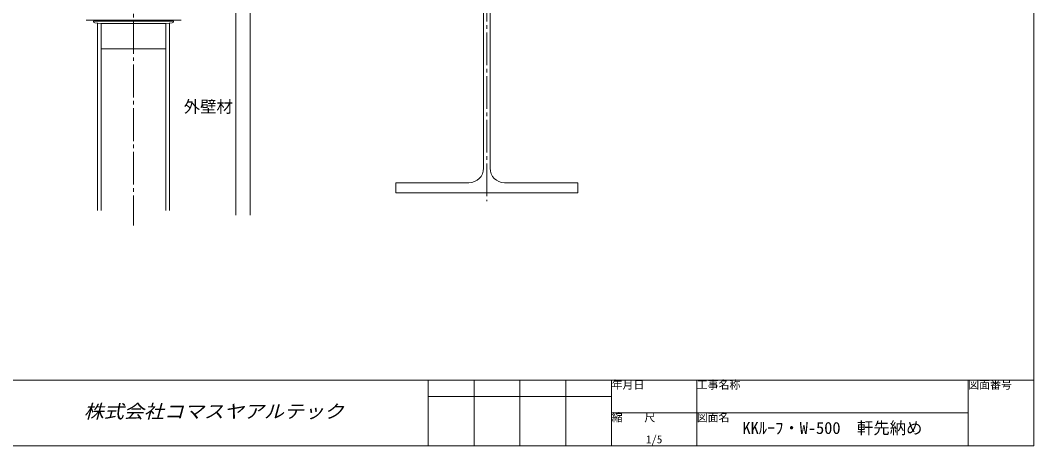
# Model space of a CAD drawing. Units: millimetres, scale not verified. Extents: x -1084 to 5209, y -2477 to 957.
# Drawn here: x -378 to 1015, y -837 to -252 of the extents above; entities that cross this region are included whole.
import ezdxf
from ezdxf.enums import TextEntityAlignment as Align

# ---------------------------------------------------------------- set-up
doc = ezdxf.new("R2010")
doc.units = ezdxf.units.MM
doc.header["$LTSCALE"] = 5
doc.linetypes.add('CHAIN2', pattern=[12, 9, -1, 1, -1])
doc.linetypes.add('USER1', pattern=[84, 63, -21])
doc.layers.add('0-0_0', color=1, linetype='Continuous', lineweight=18)
doc.styles.add('HG丸ｺﾞｼｯｸM-PRO', font='')
doc.styles.add('ＭＳ ゴシック', font='')
doc.styles.get('HG丸ｺﾞｼｯｸM-PRO').set_extended_font_data('HG丸ｺﾞｼｯｸM-PRO')
doc.styles.get('ＭＳ ゴシック').set_extended_font_data('MS Gothic')

msp = doc.modelspace()

# ---------------------------------------------------------------- linework, layer by layer
at = {"layer": '0-0_0', "color": 7}
for p, q in [((1015, 558.15), (1015, -836.85)), ((-81.8, -109.358), (-81.8, -519.963)), ((-61.8, -109.358), (-61.8, -519.963)), ((-222.269, -251.993), (-287.521, -251.993)), ((-222.269, -251.993), (-157.016, -251.993)), ((-945, -746.85), (1015, -746.85)), ((182.781, -746.85), (182.781, -836.85)), ((245.781, -746.85), (245.781, -836.85)), ((308.782, -746.85), (308.782, -836.85)), ((371.782, -746.85), (371.782, -836.85)), ((434.781, -746.85), (434.781, -836.85)), ((551.78, -746.85), (551.78, -836.85)), ((925, -746.85), (925, -836.85)), ((434.781, -769.35), (182.781, -769.35)), ((434.781, -791.85), (925, -791.85)), ((1015, -836.85), (-945, -836.85))]:
    msp.add_line(p, q, dxfattribs=at)
at = {"layer": '0-0_0', "color": 4, "linetype": 'CHAIN2'}
for p, q in [((263.2, 211.154), (263.2, -500.509)), ((-222.442, 107.04), (-222.442, -534.338)), ((-222.442, -256.311), (-222.442, -291.313))]:
    msp.add_line(p, q, dxfattribs=at)
at = {"layer": '0-0_0', "color": 4}
for p, q in [((258.7, -455.358), (258.7, -183.358)), ((267.7, -455.358), (267.7, -183.358)), ((-277.442, -253.545), (-277.442, -253.193)), ((-277.442, -253.193), (-167.442, -253.193)), ((-266.942, -256.311), (-275.73, -255.524)), ((-271.942, -256.311), (-271.942, -513.409)), ((-266.942, -256.311), (-177.942, -256.311)), ((-266.942, -256.311), (-266.942, -513.409)), ((-177.942, -256.311), (-169.155, -255.524)), ((-177.942, -256.311), (-177.942, -513.459)), ((-172.942, -256.311), (-172.942, -513.459)), ((-167.442, -253.545), (-167.442, -253.193)), ((238.7, -475.358), (138.2, -475.358)), ((138.2, -475.358), (138.2, -489.358)), ((287.7, -475.358), (388.2, -475.358))]:
    msp.add_line(p, q, dxfattribs=at)
at = {"layer": '0-0_0', "color": 4, "linetype": 'USER1'}
msp.add_line((-177.942, -256.311), (-177.942, -291.313), dxfattribs=at)
msp.add_lwpolyline([(-266.942, -256.311), (-266.942, -291.313), (-177.942, -291.313)], dxfattribs=at)
at = {"layer": '0-0_0', "color": 4}
msp.add_lwpolyline([(388.2, -475.358), (388.2, -489.358), (138.2, -489.358)], dxfattribs=at)
for centre, radius, start, end in [((-275.442, -253.545), 2, 180, 261.73773), ((-169.442, -253.545), 2, 278.26227, 0), ((238.7, -455.358), 20, 270, 0), ((287.7, -455.358), 20, 180, 270)]:
    msp.add_arc(centre, radius, start, end, dxfattribs=at)

# ---------------------------------------------------------------- texts
at = {"layer": '0-0_0', "color": 7, "style": 'ＭＳ ゴシック'}
for s, height, p in [('外壁材', 16.5, (-153.322, -383.889)), ('年月日', 11, (434.781, -761.85)), ('工事名称', 11, (551.78, -761.85)), ('図面番号', 11, (925, -761.85)), ('縮\u3000\u3000尺', 11, (434.782, -806.85)), ('図面名', 11, (551.78, -806.85)), ('KKﾙｰﾌ・W-500\u3000軒先納め', 16.5, (614.64, -825.6)), ('1/5', 11, (482.031, -836.85))]:
    msp.add_text(s, height=height, dxfattribs=at).set_placement(p, align=Align.BOTTOM_LEFT)
at = {"layer": '0-0_0', "color": 3, "style": 'HG丸ｺﾞｼｯｸM-PRO', "oblique": 15, "width": 1.1}
msp.add_text('株式会社コマスヤアルテック', height=18.33, dxfattribs=at).set_placement((-290.656, -804.35), align=Align.BOTTOM_LEFT)

doc.saveas('drawing.dxf')
